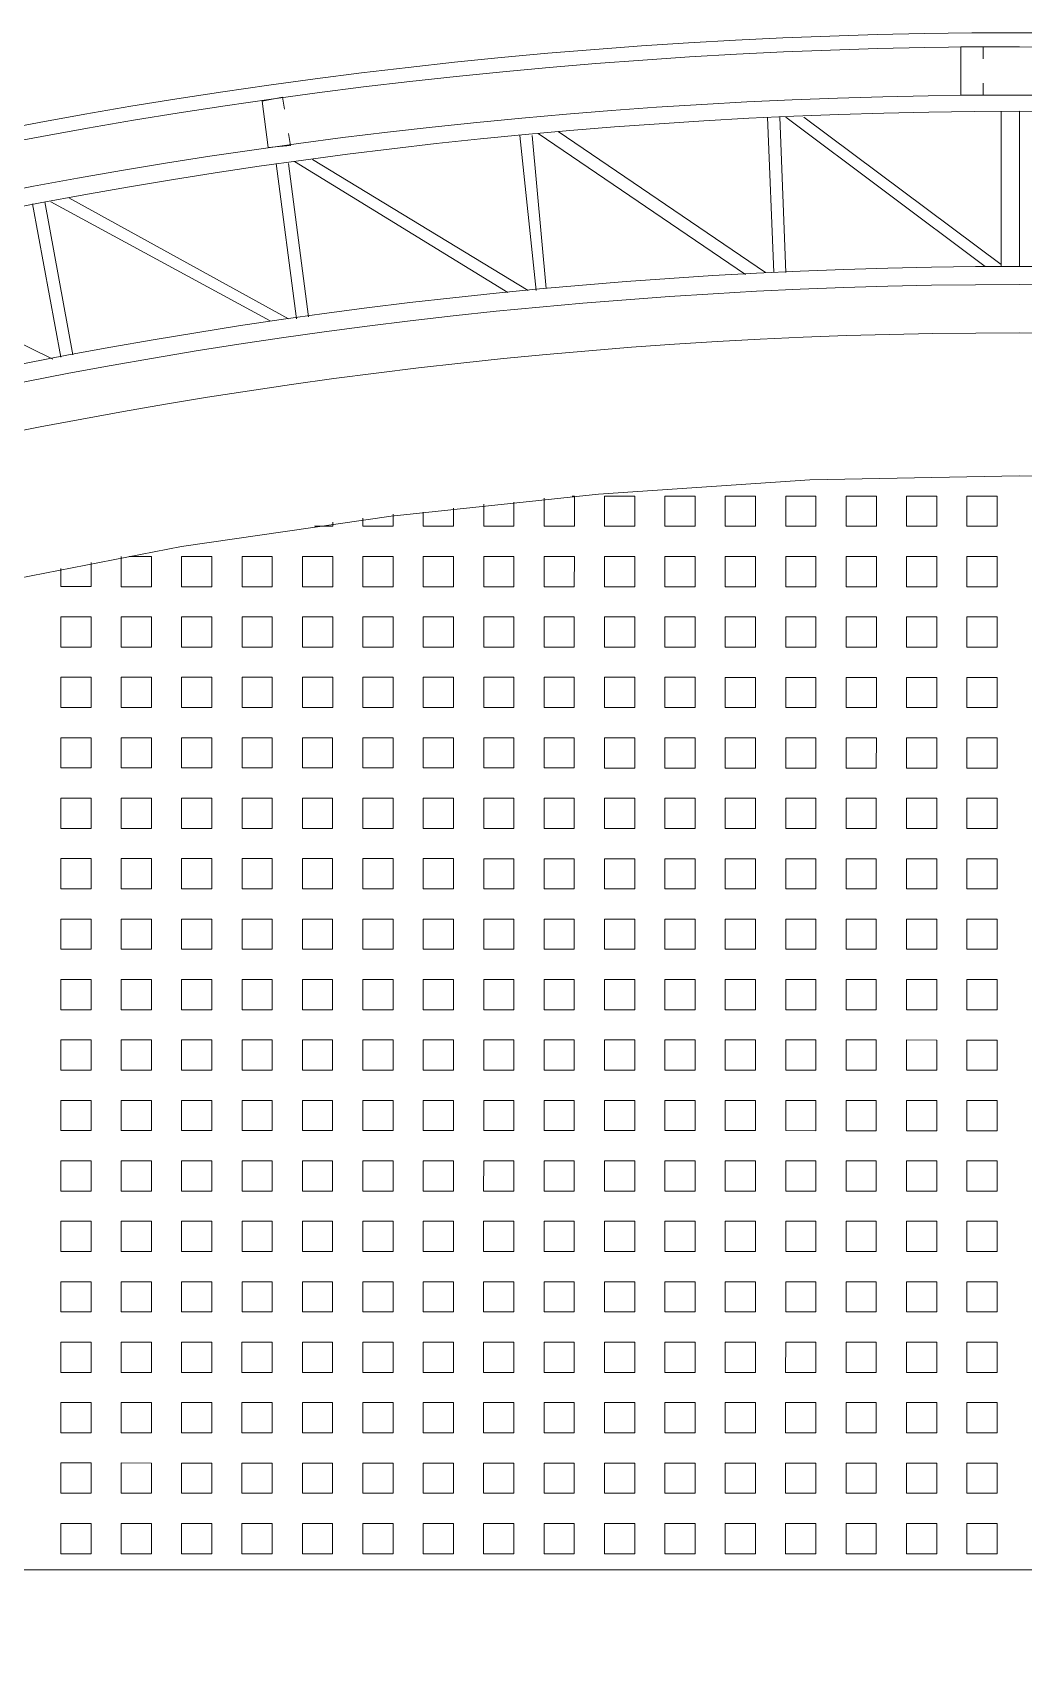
# Model space of a CAD drawing. Extents: x 3377 to 3790, y 1673 to 1846.
# Drawn here: x 3523.242 to 3525.324, y 1755.603 to 1759.036 of the extents above; entities that cross this region are included whole.
import ezdxf

# ---------------------------------------------------------------- set-up
doc = ezdxf.new("R2010")
doc.units = 0
doc.header["$LTSCALE"] = 2
doc.layers.add('PDF7_0', color=7, linetype='Continuous', true_color=0xc6c6c6)
doc.layers.add('PDF7_04-DETALHE', color=7, linetype='Continuous', true_color=0xc6c6c6)

msp = doc.modelspace()

# ---------------------------------------------------------------- linework, layer by layer
at = {"layer": 'PDF7_0', "color": 7, "lineweight": 0}
msp.add_lwpolyline([(3535.3864, 1752.8449), (3535.4118, 1752.8576, 0.281721), (3525.3159, 1759.0363, 0.281573), (3515.2191, 1752.859), (3515.2488, 1752.8463, -0.281585), (3525.3159, 1759.0067, -0.281456)], format="xyb", close=True, dxfattribs=at)
for points in [[(3525.2397, 1758.9813), (3525.2397, 1759.0067), (3525.1932, 1759.0067), (3525.1932, 1758.9051), (3525.2397, 1758.9051), (3525.2397, 1758.9305)], [(3523.7714, 1758.8756), (3523.7672, 1758.901), (3523.7248, 1758.8925), (3523.7375, 1758.7952), (3523.7841, 1758.7994), (3523.7798, 1758.8248)], [(3524.7996, 1758.5328), (3524.7869, 1758.8586)], [(3524.825, 1758.5328), (3524.8123, 1758.8586)], [(3524.825, 1758.8586), (3525.2439, 1758.5454)], [(3524.8631, 1758.8586), (3525.2778, 1758.5497)], [(3525.2778, 1758.5454), (3525.2778, 1758.8713)], [(3524.3003, 1758.4947), (3524.2665, 1758.8205)], [(3524.3215, 1758.499), (3524.2919, 1758.8205)], [(3524.3045, 1758.8248), (3524.7404, 1758.5285)], [(3524.3469, 1758.829), (3524.7827, 1758.5328)], [(3523.7967, 1758.4355), (3523.7544, 1758.7613)], [(3523.8221, 1758.4397), (3523.7798, 1758.7613)], [(3523.7925, 1758.7656), (3524.2411, 1758.4905)], [(3523.8306, 1758.7698), (3524.2834, 1758.4947)], [(3523.327, 1758.3594), (3523.2678, 1758.681)], [(3523.2805, 1758.681), (3523.7417, 1758.4313)], [(3523.3186, 1758.6894), (3523.7798, 1758.4355)], [(3523.3017, 1758.3551), (3523.2424, 1758.6767)], [(3522.8108, 1758.5837), (3523.2847, 1758.3509)]]:
    msp.add_lwpolyline(points, dxfattribs=at)
for points in [[(3535.1368, 1753.0988, 0.27384), (3525.3159, 1758.9051, 0.27384), (3515.4942, 1753.1002), (3515.8454, 1752.9055, -0.273455), (3525.3159, 1758.5073, -0.273821), (3534.7856, 1752.9042), (3534.739, 1752.9889), (3535.0902, 1753.1877), (3535.1368, 1753.0988), (3535.2129, 1752.9042), (3534.6713, 1752.9042, 0.272283), (3525.3158, 1758.4058, 0.272651), (3515.9597, 1752.9055), (3515.8454, 1752.9055), (3515.4434, 1752.9055)], [(3535.086, 1753.1158, 0.272189), (3525.3159, 1758.8713, 0.272189), (3515.545, 1753.1171), (3515.8285, 1752.9563, -0.272462), (3525.3159, 1758.5454), (3525.3159, 1758.8713), (3525.3159, 1758.5454, -0.272294), (3534.8025, 1752.955)]]:
    msp.add_lwpolyline(points, format="xyb", dxfattribs=at)
for points in [[(3525.3159, 1758.8713), (3525.3159, 1758.5454)], [(3522.2691, 1757.6486), (3522.269, 1755.8079), (3528.3666, 1755.8075), (3528.3667, 1757.6482), (3527.9393, 1757.7709), (3527.512, 1757.8725), (3527.0761, 1757.9571), (3526.6403, 1758.0206), (3526.2002, 1758.0672), (3525.7601, 1758.0969), (3525.3158, 1758.1054), (3524.8757, 1758.0969), (3524.4314, 1758.0673), (3523.9956, 1758.0208), (3523.5555, 1757.9574), (3523.1239, 1757.8728), (3522.6923, 1757.7712)]]:
    msp.add_lwpolyline(points, close=True, dxfattribs=at)
at = {"layer": 'PDF7_04-DETALHE', "lineweight": 0}
for points in [[(3524.3764, 1758.0631), (3524.3807, 1758.0631), (3524.3807, 1757.9996), (3524.3172, 1757.9996), (3524.3172, 1758.0589)], [(3524.0633, 1758.0293), (3524.0633, 1757.9997), (3524.1268, 1757.9996), (3524.1268, 1758.0377)], [(3524.1902, 1758.0462), (3524.1902, 1757.9996), (3524.2537, 1757.9996), (3524.2537, 1758.0504)], [(3523.8348, 1757.9997), (3523.8729, 1757.9997), (3523.8729, 1758.0081)], [(3523.9364, 1758.0166), (3523.9364, 1757.9997), (3523.9998, 1757.9997), (3523.9998, 1758.025)], [(3523.3016, 1757.9108), (3523.3016, 1757.8728), (3523.3651, 1757.8728), (3523.3651, 1757.9235)], [(3523.4455, 1757.9362), (3523.492, 1757.9362), (3523.492, 1757.8727), (3523.4286, 1757.8727), (3523.4286, 1757.9362)]]:
    msp.add_lwpolyline(points, dxfattribs=at)
for points in [[(3524.5076, 1758.0631), (3524.5076, 1757.9996), (3524.4441, 1757.9996), (3524.4441, 1758.0631)], [(3524.6346, 1758.0631), (3524.6345, 1757.9996), (3524.5711, 1757.9996), (3524.5711, 1758.0631)], [(3524.7615, 1758.0631), (3524.7615, 1757.9996), (3524.698, 1757.9996), (3524.698, 1758.0631)], [(3524.8884, 1758.0631), (3524.8884, 1757.9996), (3524.825, 1757.9996), (3524.825, 1758.0631)], [(3525.0154, 1758.0631), (3525.0154, 1757.9996), (3524.9519, 1757.9996), (3524.9519, 1758.0631)], [(3525.1423, 1758.0631), (3525.1423, 1757.9996), (3525.0789, 1757.9996), (3525.0789, 1758.0631)], [(3525.2693, 1758.063), (3525.2693, 1757.9996), (3525.2058, 1757.9996), (3525.2058, 1758.063)], [(3523.619, 1757.9362), (3523.619, 1757.8727), (3523.5555, 1757.8727), (3523.5555, 1757.9362)], [(3523.7459, 1757.9362), (3523.7459, 1757.8727), (3523.6825, 1757.8727), (3523.6825, 1757.9362)], [(3523.8729, 1757.9362), (3523.8729, 1757.8727), (3523.8094, 1757.8727), (3523.8094, 1757.9362)], [(3523.9998, 1757.9362), (3523.9998, 1757.8727), (3523.9363, 1757.8727), (3523.9363, 1757.9362)], [(3524.1268, 1757.9362), (3524.1268, 1757.8727), (3524.0633, 1757.8727), (3524.0633, 1757.9362)], [(3524.2537, 1757.9362), (3524.2537, 1757.8727), (3524.1902, 1757.8727), (3524.1902, 1757.9362)], [(3524.3807, 1757.9362), (3524.3806, 1757.8727), (3524.3172, 1757.8727), (3524.3172, 1757.9362)], [(3524.5076, 1757.9361), (3524.5076, 1757.8727), (3524.4441, 1757.8727), (3524.4441, 1757.9362)], [(3524.6345, 1757.9361), (3524.6345, 1757.8727), (3524.5711, 1757.8727), (3524.5711, 1757.9361)], [(3524.7615, 1757.9361), (3524.7615, 1757.8727), (3524.698, 1757.8727), (3524.698, 1757.9361)], [(3524.8884, 1757.9361), (3524.8884, 1757.8727), (3524.825, 1757.8727), (3524.825, 1757.9361)], [(3525.0154, 1757.9361), (3525.0154, 1757.8726), (3524.9519, 1757.8726), (3524.9519, 1757.9361)], [(3525.1423, 1757.9361), (3525.1423, 1757.8726), (3525.0788, 1757.8726), (3525.0788, 1757.9361)], [(3525.2693, 1757.9361), (3525.2693, 1757.8726), (3525.2058, 1757.8726), (3525.2058, 1757.9361)], [(3523.3651, 1757.8093), (3523.3651, 1757.7458), (3523.3016, 1757.7458), (3523.3016, 1757.8093)], [(3523.492, 1757.8093), (3523.492, 1757.7458), (3523.4286, 1757.7458), (3523.4286, 1757.8093)], [(3523.619, 1757.8093), (3523.619, 1757.7458), (3523.5555, 1757.7458), (3523.5555, 1757.8093)], [(3523.7459, 1757.8093), (3523.7459, 1757.7458), (3523.6824, 1757.7458), (3523.6824, 1757.8093)], [(3523.8729, 1757.8092), (3523.8729, 1757.7458), (3523.8094, 1757.7458), (3523.8094, 1757.8093)], [(3523.9998, 1757.8092), (3523.9998, 1757.7458), (3523.9363, 1757.7458), (3523.9363, 1757.8092)], [(3524.1268, 1757.8092), (3524.1268, 1757.7458), (3524.0633, 1757.7458), (3524.0633, 1757.8092)], [(3524.2537, 1757.8092), (3524.2537, 1757.7457), (3524.1902, 1757.7458), (3524.1902, 1757.8092)], [(3524.3806, 1757.8092), (3524.3806, 1757.7457), (3524.3172, 1757.7457), (3524.3172, 1757.8092)], [(3524.5076, 1757.8092), (3524.5076, 1757.7457), (3524.4441, 1757.7457), (3524.4441, 1757.8092)], [(3524.6345, 1757.8092), (3524.6345, 1757.7457), (3524.5711, 1757.7457), (3524.5711, 1757.8092)], [(3524.7615, 1757.8092), (3524.7615, 1757.7457), (3524.698, 1757.7457), (3524.698, 1757.8092)], [(3524.8884, 1757.8092), (3524.8884, 1757.7457), (3524.8249, 1757.7457), (3524.825, 1757.8092)], [(3525.0154, 1757.8092), (3525.0154, 1757.7457), (3524.9519, 1757.7457), (3524.9519, 1757.8092)], [(3525.1423, 1757.8092), (3525.1423, 1757.7457), (3525.0788, 1757.7457), (3525.0788, 1757.8092)], [(3525.2693, 1757.8092), (3525.2693, 1757.7457), (3525.2058, 1757.7457), (3525.2058, 1757.8092)], [(3523.3651, 1757.6823), (3523.3651, 1757.6189), (3523.3016, 1757.6189), (3523.3016, 1757.6823)], [(3523.492, 1757.6823), (3523.492, 1757.6189), (3523.4285, 1757.6189), (3523.4286, 1757.6823)], [(3523.619, 1757.6823), (3523.619, 1757.6188), (3523.5555, 1757.6189), (3523.5555, 1757.6823)], [(3523.7459, 1757.6823), (3523.7459, 1757.6188), (3523.6824, 1757.6188), (3523.6824, 1757.6823)], [(3523.8729, 1757.6823), (3523.8729, 1757.6188), (3523.8094, 1757.6188), (3523.8094, 1757.6823)], [(3523.9998, 1757.6823), (3523.9998, 1757.6188), (3523.9363, 1757.6188), (3523.9363, 1757.6823)], [(3524.1267, 1757.6823), (3524.1267, 1757.6188), (3524.0633, 1757.6188), (3524.0633, 1757.6823)], [(3524.2537, 1757.6823), (3524.2537, 1757.6188), (3524.1902, 1757.6188), (3524.1902, 1757.6823)], [(3524.3806, 1757.6823), (3524.3806, 1757.6188), (3524.3172, 1757.6188), (3524.3172, 1757.6823)], [(3524.5076, 1757.6823), (3524.5076, 1757.6188), (3524.4441, 1757.6188), (3524.4441, 1757.6823)], [(3524.6345, 1757.6823), (3524.6345, 1757.6188), (3524.571, 1757.6188), (3524.5711, 1757.6823)], [(3524.7615, 1757.6822), (3524.7615, 1757.6188), (3524.698, 1757.6188), (3524.698, 1757.6822)], [(3524.8884, 1757.6822), (3524.8884, 1757.6188), (3524.8249, 1757.6188), (3524.8249, 1757.6822)], [(3525.0154, 1757.6822), (3525.0154, 1757.6188), (3524.9519, 1757.6188), (3524.9519, 1757.6822)], [(3525.1423, 1757.6822), (3525.1423, 1757.6187), (3525.0788, 1757.6187), (3525.0788, 1757.6822)], [(3525.2693, 1757.6822), (3525.2692, 1757.6187), (3525.2058, 1757.6187), (3525.2058, 1757.6822)], [(3523.3651, 1757.5554), (3523.3651, 1757.4919), (3523.3016, 1757.4919), (3523.3016, 1757.5554)], [(3523.492, 1757.5554), (3523.492, 1757.4919), (3523.4285, 1757.4919), (3523.4285, 1757.5554)], [(3523.619, 1757.5554), (3523.619, 1757.4919), (3523.5555, 1757.4919), (3523.5555, 1757.5554)], [(3523.7459, 1757.5554), (3523.7459, 1757.4919), (3523.6824, 1757.4919), (3523.6824, 1757.5554)], [(3523.8728, 1757.5554), (3523.8728, 1757.4919), (3523.8094, 1757.4919), (3523.8094, 1757.5554)], [(3523.9998, 1757.5553), (3523.9998, 1757.4919), (3523.9363, 1757.4919), (3523.9363, 1757.5554)], [(3524.1267, 1757.5553), (3524.1267, 1757.4919), (3524.0633, 1757.4919), (3524.0633, 1757.5553)], [(3524.2537, 1757.5553), (3524.2537, 1757.4919), (3524.1902, 1757.4919), (3524.1902, 1757.5553)], [(3524.3806, 1757.5553), (3524.3806, 1757.4919), (3524.3172, 1757.4919), (3524.3172, 1757.5553)], [(3524.5076, 1757.5553), (3524.5076, 1757.4918), (3524.4441, 1757.4918), (3524.4441, 1757.5553)], [(3524.6345, 1757.5553), (3524.6345, 1757.4918), (3524.571, 1757.4918), (3524.571, 1757.5553)], [(3524.7615, 1757.5553), (3524.7615, 1757.4918), (3524.698, 1757.4918), (3524.698, 1757.5553)], [(3524.8884, 1757.5553), (3524.8884, 1757.4918), (3524.8249, 1757.4918), (3524.8249, 1757.5553)], [(3525.0154, 1757.5553), (3525.0153, 1757.4918), (3524.9519, 1757.4918), (3524.9519, 1757.5553)], [(3525.1423, 1757.5553), (3525.1423, 1757.4918), (3525.0788, 1757.4918), (3525.0788, 1757.5553)], [(3525.2692, 1757.5553), (3525.2692, 1757.4918), (3525.2058, 1757.4918), (3525.2058, 1757.5553)], [(3523.3651, 1757.4284), (3523.3651, 1757.365), (3523.3016, 1757.365), (3523.3016, 1757.4285)], [(3523.492, 1757.4284), (3523.492, 1757.365), (3523.4285, 1757.365), (3523.4285, 1757.4284)], [(3523.619, 1757.4284), (3523.6189, 1757.365), (3523.5555, 1757.365), (3523.5555, 1757.4284)], [(3523.7459, 1757.4284), (3523.7459, 1757.3649), (3523.6824, 1757.365), (3523.6824, 1757.4284)], [(3523.8728, 1757.4284), (3523.8728, 1757.3649), (3523.8094, 1757.3649), (3523.8094, 1757.4284)], [(3523.9998, 1757.4284), (3523.9998, 1757.3649), (3523.9363, 1757.3649), (3523.9363, 1757.4284)], [(3524.1267, 1757.4284), (3524.1267, 1757.3649), (3524.0633, 1757.3649), (3524.0633, 1757.4284)], [(3524.2537, 1757.4284), (3524.2537, 1757.3649), (3524.1902, 1757.3649), (3524.1902, 1757.4284)], [(3524.3806, 1757.4284), (3524.3806, 1757.3649), (3524.3171, 1757.3649), (3524.3171, 1757.4284)], [(3524.5076, 1757.4284), (3524.5076, 1757.3649), (3524.4441, 1757.3649), (3524.4441, 1757.4284)], [(3524.6345, 1757.4284), (3524.6345, 1757.3649), (3524.571, 1757.3649), (3524.571, 1757.4284)], [(3524.7615, 1757.4284), (3524.7614, 1757.3649), (3524.698, 1757.3649), (3524.698, 1757.4284)], [(3524.8884, 1757.4283), (3524.8884, 1757.3649), (3524.8249, 1757.3649), (3524.8249, 1757.4283)], [(3525.0153, 1757.4283), (3525.0153, 1757.3649), (3524.9519, 1757.3649), (3524.9519, 1757.4283)], [(3525.1423, 1757.4283), (3525.1423, 1757.3649), (3525.0788, 1757.3649), (3525.0788, 1757.4283)], [(3525.2692, 1757.4283), (3525.2692, 1757.3648), (3525.2058, 1757.3649), (3525.2058, 1757.4283)], [(3523.3651, 1757.3015), (3523.365, 1757.238), (3523.3016, 1757.238), (3523.3016, 1757.3015)], [(3523.492, 1757.3015), (3523.492, 1757.238), (3523.4285, 1757.238), (3523.4285, 1757.3015)], [(3523.6189, 1757.3015), (3523.6189, 1757.238), (3523.5555, 1757.238), (3523.5555, 1757.3015)], [(3523.7459, 1757.3015), (3523.7459, 1757.238), (3523.6824, 1757.238), (3523.6824, 1757.3015)], [(3523.8728, 1757.3015), (3523.8728, 1757.238), (3523.8094, 1757.238), (3523.8094, 1757.3015)], [(3523.9998, 1757.3015), (3523.9998, 1757.238), (3523.9363, 1757.238), (3523.9363, 1757.3015)], [(3524.1267, 1757.3015), (3524.1267, 1757.238), (3524.0632, 1757.238), (3524.0632, 1757.3015)], [(3524.2537, 1757.3014), (3524.2537, 1757.238), (3524.1902, 1757.238), (3524.1902, 1757.3014)], [(3524.3806, 1757.3014), (3524.3806, 1757.238), (3524.3171, 1757.238), (3524.3171, 1757.3014)], [(3524.5076, 1757.3014), (3524.5076, 1757.238), (3524.4441, 1757.238), (3524.4441, 1757.3014)], [(3524.6345, 1757.3014), (3524.6345, 1757.2379), (3524.571, 1757.2379), (3524.571, 1757.3014)], [(3524.7614, 1757.3014), (3524.7614, 1757.2379), (3524.698, 1757.2379), (3524.698, 1757.3014)], [(3524.8884, 1757.3014), (3524.8884, 1757.2379), (3524.8249, 1757.2379), (3524.8249, 1757.3014)], [(3525.0153, 1757.3014), (3525.0153, 1757.2379), (3524.9519, 1757.2379), (3524.9519, 1757.3014)], [(3525.1423, 1757.3014), (3525.1423, 1757.2379), (3525.0788, 1757.2379), (3525.0788, 1757.3014)], [(3525.2692, 1757.3014), (3525.2692, 1757.2379), (3525.2057, 1757.2379), (3525.2058, 1757.3014)], [(3523.365, 1757.1746), (3523.365, 1757.1111), (3523.3016, 1757.1111), (3523.3016, 1757.1746)], [(3523.492, 1757.1745), (3523.492, 1757.1111), (3523.4285, 1757.1111), (3523.4285, 1757.1746)], [(3523.6189, 1757.1745), (3523.6189, 1757.1111), (3523.5555, 1757.1111), (3523.5555, 1757.1745)], [(3523.7459, 1757.1745), (3523.7459, 1757.1111), (3523.6824, 1757.1111), (3523.6824, 1757.1745)], [(3523.8728, 1757.1745), (3523.8728, 1757.1111), (3523.8093, 1757.1111), (3523.8094, 1757.1745)], [(3523.9998, 1757.1745), (3523.9998, 1757.111), (3523.9363, 1757.111), (3523.9363, 1757.1745)], [(3524.1267, 1757.1745), (3524.1267, 1757.111), (3524.0632, 1757.111), (3524.0632, 1757.1745)], [(3524.2537, 1757.1745), (3524.2537, 1757.111), (3524.1902, 1757.111), (3524.1902, 1757.1745)], [(3524.3806, 1757.1745), (3524.3806, 1757.111), (3524.3171, 1757.111), (3524.3171, 1757.1745)], [(3524.5075, 1757.1745), (3524.5075, 1757.111), (3524.4441, 1757.111), (3524.4441, 1757.1745)], [(3524.6345, 1757.1745), (3524.6345, 1757.111), (3524.571, 1757.111), (3524.571, 1757.1745)], [(3524.7614, 1757.1745), (3524.7614, 1757.111), (3524.698, 1757.111), (3524.698, 1757.1745)], [(3524.8884, 1757.1745), (3524.8884, 1757.111), (3524.8249, 1757.111), (3524.8249, 1757.1745)], [(3525.0153, 1757.1744), (3525.0153, 1757.111), (3524.9519, 1757.111), (3524.9519, 1757.1745)], [(3525.1423, 1757.1744), (3525.1423, 1757.111), (3525.0788, 1757.111), (3525.0788, 1757.1744)], [(3525.2692, 1757.1744), (3525.2692, 1757.111), (3525.2057, 1757.111), (3525.2057, 1757.1744)], [(3523.365, 1757.0476), (3523.365, 1756.9841), (3523.3016, 1756.9841), (3523.3016, 1757.0476)], [(3523.492, 1757.0476), (3523.492, 1756.9841), (3523.4285, 1756.9841), (3523.4285, 1757.0476)], [(3523.6189, 1757.0476), (3523.6189, 1756.9841), (3523.5554, 1756.9841), (3523.5555, 1757.0476)], [(3523.7459, 1757.0476), (3523.7459, 1756.9841), (3523.6824, 1756.9841), (3523.6824, 1757.0476)], [(3523.8728, 1757.0476), (3523.8728, 1756.9841), (3523.8093, 1756.9841), (3523.8093, 1757.0476)], [(3523.9998, 1757.0476), (3523.9998, 1756.9841), (3523.9363, 1756.9841), (3523.9363, 1757.0476)], [(3524.1267, 1757.0476), (3524.1267, 1756.9841), (3524.0632, 1756.9841), (3524.0632, 1757.0476)], [(3524.2536, 1757.0476), (3524.2536, 1756.9841), (3524.1902, 1756.9841), (3524.1902, 1757.0476)], [(3524.3806, 1757.0475), (3524.3806, 1756.9841), (3524.3171, 1756.9841), (3524.3171, 1757.0475)], [(3524.5075, 1757.0475), (3524.5075, 1756.9841), (3524.4441, 1756.9841), (3524.4441, 1757.0475)], [(3524.6345, 1757.0475), (3524.6345, 1756.9841), (3524.571, 1756.9841), (3524.571, 1757.0475)], [(3524.7614, 1757.0475), (3524.7614, 1756.984), (3524.698, 1756.9841), (3524.698, 1757.0475)], [(3524.8884, 1757.0475), (3524.8884, 1756.984), (3524.8249, 1756.984), (3524.8249, 1757.0475)], [(3525.0153, 1757.0475), (3525.0153, 1756.984), (3524.9518, 1756.984), (3524.9518, 1757.0475)], [(3525.1423, 1757.0475), (3525.1423, 1756.984), (3525.0788, 1756.984), (3525.0788, 1757.0475)], [(3525.2692, 1757.0475), (3525.2692, 1756.984), (3525.2057, 1756.984), (3525.2057, 1757.0475)], [(3523.365, 1756.9207), (3523.365, 1756.8572), (3523.3016, 1756.8572), (3523.3016, 1756.9207)], [(3523.492, 1756.9207), (3523.492, 1756.8572), (3523.4285, 1756.8572), (3523.4285, 1756.9207)], [(3523.6189, 1756.9207), (3523.6189, 1756.8572), (3523.5554, 1756.8572), (3523.5554, 1756.9207)], [(3523.7459, 1756.9206), (3523.7459, 1756.8572), (3523.6824, 1756.8572), (3523.6824, 1756.9206)], [(3523.8728, 1756.9206), (3523.8728, 1756.8572), (3523.8093, 1756.8572), (3523.8093, 1756.9206)], [(3523.9998, 1756.9206), (3523.9997, 1756.8572), (3523.9363, 1756.8572), (3523.9363, 1756.9206)], [(3524.1267, 1756.9206), (3524.1267, 1756.8571), (3524.0632, 1756.8571), (3524.0632, 1756.9206)], [(3524.2536, 1756.9206), (3524.2536, 1756.8571), (3524.1902, 1756.8571), (3524.1902, 1756.9206)], [(3524.3806, 1756.9206), (3524.3806, 1756.8571), (3524.3171, 1756.8571), (3524.3171, 1756.9206)], [(3524.5075, 1756.9206), (3524.5075, 1756.8571), (3524.4441, 1756.8571), (3524.4441, 1756.9206)], [(3524.6345, 1756.9206), (3524.6345, 1756.8571), (3524.571, 1756.8571), (3524.571, 1756.9206)], [(3524.7614, 1756.9206), (3524.7614, 1756.8571), (3524.6979, 1756.8571), (3524.6979, 1756.9206)], [(3524.8884, 1756.9206), (3524.8884, 1756.8571), (3524.8249, 1756.8571), (3524.8249, 1756.9206)], [(3525.0153, 1756.9206), (3525.0153, 1756.8571), (3524.9518, 1756.8571), (3524.9518, 1756.9206)], [(3525.1423, 1756.9205), (3525.1423, 1756.8571), (3525.0788, 1756.8571), (3525.0788, 1756.9206)], [(3525.2692, 1756.9205), (3525.2692, 1756.8571), (3525.2057, 1756.8571), (3525.2057, 1756.9205)], [(3523.365, 1756.7937), (3523.365, 1756.7303), (3523.3015, 1756.7303), (3523.3015, 1756.7937)], [(3523.492, 1756.7937), (3523.492, 1756.7302), (3523.4285, 1756.7302), (3523.4285, 1756.7937)], [(3523.6189, 1756.7937), (3523.6189, 1756.7302), (3523.5554, 1756.7302), (3523.5554, 1756.7937)], [(3523.7459, 1756.7937), (3523.7458, 1756.7302), (3523.6824, 1756.7302), (3523.6824, 1756.7937)], [(3523.8728, 1756.7937), (3523.8728, 1756.7302), (3523.8093, 1756.7302), (3523.8093, 1756.7937)], [(3523.9997, 1756.7937), (3523.9997, 1756.7302), (3523.9363, 1756.7302), (3523.9363, 1756.7937)], [(3524.1267, 1756.7937), (3524.1267, 1756.7302), (3524.0632, 1756.7302), (3524.0632, 1756.7937)], [(3524.2536, 1756.7937), (3524.2536, 1756.7302), (3524.1902, 1756.7302), (3524.1902, 1756.7937)], [(3524.3806, 1756.7937), (3524.3806, 1756.7302), (3524.3171, 1756.7302), (3524.3171, 1756.7937)], [(3524.5075, 1756.7936), (3524.5075, 1756.7302), (3524.444, 1756.7302), (3524.444, 1756.7937)], [(3524.6345, 1756.7936), (3524.6345, 1756.7302), (3524.571, 1756.7302), (3524.571, 1756.7936)], [(3524.7614, 1756.7936), (3524.7614, 1756.7302), (3524.6979, 1756.7302), (3524.6979, 1756.7936)], [(3524.8884, 1756.7936), (3524.8884, 1756.7301), (3524.8249, 1756.7302), (3524.8249, 1756.7936)], [(3525.0153, 1756.7936), (3525.0153, 1756.7301), (3524.9518, 1756.7301), (3524.9518, 1756.7936)], [(3525.1422, 1756.7936), (3525.1422, 1756.7301), (3525.0788, 1756.7301), (3525.0788, 1756.7936)], [(3525.2692, 1756.7936), (3525.2692, 1756.7301), (3525.2057, 1756.7301), (3525.2057, 1756.7936)], [(3523.365, 1756.6668), (3523.365, 1756.6033), (3523.3015, 1756.6033), (3523.3015, 1756.6668)], [(3523.492, 1756.6668), (3523.492, 1756.6033), (3523.4285, 1756.6033), (3523.4285, 1756.6668)], [(3523.6189, 1756.6668), (3523.6189, 1756.6033), (3523.5554, 1756.6033), (3523.5554, 1756.6668)], [(3523.7458, 1756.6668), (3523.7458, 1756.6033), (3523.6824, 1756.6033), (3523.6824, 1756.6668)], [(3523.8728, 1756.6667), (3523.8728, 1756.6033), (3523.8093, 1756.6033), (3523.8093, 1756.6667)], [(3523.9997, 1756.6667), (3523.9997, 1756.6033), (3523.9363, 1756.6033), (3523.9363, 1756.6667)], [(3524.1267, 1756.6667), (3524.1267, 1756.6033), (3524.0632, 1756.6033), (3524.0632, 1756.6667)], [(3524.2536, 1756.6667), (3524.2536, 1756.6032), (3524.1901, 1756.6033), (3524.1902, 1756.6667)], [(3524.3806, 1756.6667), (3524.3806, 1756.6032), (3524.3171, 1756.6032), (3524.3171, 1756.6667)], [(3524.5075, 1756.6667), (3524.5075, 1756.6032), (3524.444, 1756.6032), (3524.444, 1756.6667)], [(3524.6345, 1756.6667), (3524.6345, 1756.6032), (3524.571, 1756.6032), (3524.571, 1756.6667)], [(3524.7614, 1756.6667), (3524.7614, 1756.6032), (3524.6979, 1756.6032), (3524.6979, 1756.6667)], [(3524.8883, 1756.6667), (3524.8883, 1756.6032), (3524.8249, 1756.6032), (3524.8249, 1756.6667)], [(3525.0153, 1756.6667), (3525.0153, 1756.6032), (3524.9518, 1756.6032), (3524.9518, 1756.6667)], [(3525.1422, 1756.6667), (3525.1422, 1756.6032), (3525.0788, 1756.6032), (3525.0788, 1756.6667)], [(3525.2692, 1756.6667), (3525.2692, 1756.6032), (3525.2057, 1756.6032), (3525.2057, 1756.6667)], [(3523.365, 1756.5398), (3523.365, 1756.4764), (3523.3015, 1756.4764), (3523.3015, 1756.5398)], [(3523.4919, 1756.5398), (3523.4919, 1756.4764), (3523.4285, 1756.4764), (3523.4285, 1756.5398)], [(3523.6189, 1756.5398), (3523.6189, 1756.4763), (3523.5554, 1756.4763), (3523.5554, 1756.5398)], [(3523.7458, 1756.5398), (3523.7458, 1756.4763), (3523.6824, 1756.4763), (3523.6824, 1756.5398)], [(3523.8728, 1756.5398), (3523.8728, 1756.4763), (3523.8093, 1756.4763), (3523.8093, 1756.5398)], [(3523.9997, 1756.5398), (3523.9997, 1756.4763), (3523.9362, 1756.4763), (3523.9363, 1756.5398)], [(3524.1267, 1756.5398), (3524.1267, 1756.4763), (3524.0632, 1756.4763), (3524.0632, 1756.5398)], [(3524.2536, 1756.5398), (3524.2536, 1756.4763), (3524.1901, 1756.4763), (3524.1901, 1756.5398)], [(3524.3806, 1756.5398), (3524.3806, 1756.4763), (3524.3171, 1756.4763), (3524.3171, 1756.5398)], [(3524.5075, 1756.5398), (3524.5075, 1756.4763), (3524.444, 1756.4763), (3524.444, 1756.5398)], [(3524.6345, 1756.5397), (3524.6344, 1756.4763), (3524.571, 1756.4763), (3524.571, 1756.5398)], [(3524.7614, 1756.5397), (3524.7614, 1756.4763), (3524.6979, 1756.4763), (3524.6979, 1756.5397)], [(3524.8883, 1756.5397), (3524.8883, 1756.4763), (3524.8249, 1756.4763), (3524.8249, 1756.5397)], [(3525.0153, 1756.5397), (3525.0153, 1756.4763), (3524.9518, 1756.4763), (3524.9518, 1756.5397)], [(3525.1422, 1756.5397), (3525.1422, 1756.4762), (3525.0788, 1756.4762), (3525.0788, 1756.5397)], [(3525.2692, 1756.5397), (3525.2692, 1756.4762), (3525.2057, 1756.4762), (3525.2057, 1756.5397)], [(3523.365, 1756.4129), (3523.365, 1756.3494), (3523.3015, 1756.3494), (3523.3015, 1756.4129)], [(3523.4919, 1756.4129), (3523.4919, 1756.3494), (3523.4285, 1756.3494), (3523.4285, 1756.4129)], [(3523.6189, 1756.4129), (3523.6189, 1756.3494), (3523.5554, 1756.3494), (3523.5554, 1756.4129)], [(3523.7458, 1756.4129), (3523.7458, 1756.3494), (3523.6824, 1756.3494), (3523.6824, 1756.4129)], [(3523.8728, 1756.4129), (3523.8728, 1756.3494), (3523.8093, 1756.3494), (3523.8093, 1756.4129)], [(3523.9997, 1756.4128), (3523.9997, 1756.3494), (3523.9362, 1756.3494), (3523.9362, 1756.4129)], [(3524.1267, 1756.4128), (3524.1267, 1756.3494), (3524.0632, 1756.3494), (3524.0632, 1756.4128)], [(3524.2536, 1756.4128), (3524.2536, 1756.3494), (3524.1901, 1756.3494), (3524.1901, 1756.4128)], [(3524.3806, 1756.4128), (3524.3805, 1756.3493), (3524.3171, 1756.3494), (3524.3171, 1756.4128)], [(3524.5075, 1756.4128), (3524.5075, 1756.3493), (3524.444, 1756.3493), (3524.444, 1756.4128)], [(3524.6344, 1756.4128), (3524.6344, 1756.3493), (3524.571, 1756.3493), (3524.571, 1756.4128)], [(3524.7614, 1756.4128), (3524.7614, 1756.3493), (3524.6979, 1756.3493), (3524.6979, 1756.4128)], [(3524.8883, 1756.4128), (3524.8883, 1756.3493), (3524.8249, 1756.3493), (3524.8249, 1756.4128)], [(3525.0153, 1756.4128), (3525.0153, 1756.3493), (3524.9518, 1756.3493), (3524.9518, 1756.4128)], [(3525.1422, 1756.4128), (3525.1422, 1756.3493), (3525.0787, 1756.3493), (3525.0787, 1756.4128)], [(3525.2692, 1756.4128), (3525.2692, 1756.3493), (3525.2057, 1756.3493), (3525.2057, 1756.4128)], [(3523.365, 1756.2859), (3523.365, 1756.2225), (3523.3015, 1756.2225), (3523.3015, 1756.2859)], [(3523.4919, 1756.2859), (3523.4919, 1756.2225), (3523.4285, 1756.2225), (3523.4285, 1756.2859)], [(3523.6189, 1756.2859), (3523.6189, 1756.2225), (3523.5554, 1756.2225), (3523.5554, 1756.2859)], [(3523.7458, 1756.2859), (3523.7458, 1756.2224), (3523.6823, 1756.2225), (3523.6823, 1756.2859)], [(3523.8728, 1756.2859), (3523.8728, 1756.2224), (3523.8093, 1756.2224), (3523.8093, 1756.2859)], [(3523.9997, 1756.2859), (3523.9997, 1756.2224), (3523.9362, 1756.2224), (3523.9362, 1756.2859)], [(3524.1267, 1756.2859), (3524.1266, 1756.2224), (3524.0632, 1756.2224), (3524.0632, 1756.2859)], [(3524.2536, 1756.2859), (3524.2536, 1756.2224), (3524.1901, 1756.2224), (3524.1901, 1756.2859)], [(3524.3805, 1756.2859), (3524.3805, 1756.2224), (3524.3171, 1756.2224), (3524.3171, 1756.2859)], [(3524.5075, 1756.2859), (3524.5075, 1756.2224), (3524.444, 1756.2224), (3524.444, 1756.2859)], [(3524.6344, 1756.2859), (3524.6344, 1756.2224), (3524.571, 1756.2224), (3524.571, 1756.2859)], [(3524.7614, 1756.2859), (3524.7614, 1756.2224), (3524.6979, 1756.2224), (3524.6979, 1756.2859)], [(3524.8883, 1756.2858), (3524.8883, 1756.2224), (3524.8248, 1756.2224), (3524.8249, 1756.2858)], [(3525.0153, 1756.2858), (3525.0153, 1756.2224), (3524.9518, 1756.2224), (3524.9518, 1756.2858)], [(3525.1422, 1756.2858), (3525.1422, 1756.2224), (3525.0787, 1756.2224), (3525.0787, 1756.2858)], [(3525.2692, 1756.2858), (3525.2692, 1756.2223), (3525.2057, 1756.2223), (3525.2057, 1756.2858)], [(3523.365, 1756.159), (3523.365, 1756.0955), (3523.3015, 1756.0955), (3523.3015, 1756.159)], [(3523.4919, 1756.159), (3523.4919, 1756.0955), (3523.4284, 1756.0955), (3523.4284, 1756.159)], [(3523.6189, 1756.159), (3523.6189, 1756.0955), (3523.5554, 1756.0955), (3523.5554, 1756.159)], [(3523.7458, 1756.159), (3523.7458, 1756.0955), (3523.6823, 1756.0955), (3523.6823, 1756.159)], [(3523.8728, 1756.159), (3523.8728, 1756.0955), (3523.8093, 1756.0955), (3523.8093, 1756.159)], [(3523.9997, 1756.159), (3523.9997, 1756.0955), (3523.9362, 1756.0955), (3523.9362, 1756.159)], [(3524.1266, 1756.1589), (3524.1266, 1756.0955), (3524.0632, 1756.0955), (3524.0632, 1756.159)], [(3524.2536, 1756.1589), (3524.2536, 1756.0955), (3524.1901, 1756.0955), (3524.1901, 1756.1589)], [(3524.3805, 1756.1589), (3524.3805, 1756.0955), (3524.3171, 1756.0955), (3524.3171, 1756.1589)], [(3524.5075, 1756.1589), (3524.5075, 1756.0955), (3524.444, 1756.0955), (3524.444, 1756.1589)], [(3524.6344, 1756.1589), (3524.6344, 1756.0954), (3524.5709, 1756.0954), (3524.571, 1756.1589)], [(3524.7614, 1756.1589), (3524.7614, 1756.0954), (3524.6979, 1756.0954), (3524.6979, 1756.1589)], [(3524.8883, 1756.1589), (3524.8883, 1756.0954), (3524.8248, 1756.0954), (3524.8248, 1756.1589)], [(3525.0153, 1756.1589), (3525.0153, 1756.0954), (3524.9518, 1756.0954), (3524.9518, 1756.1589)], [(3525.1422, 1756.1589), (3525.1422, 1756.0954), (3525.0787, 1756.0954), (3525.0787, 1756.1589)], [(3525.2691, 1756.1589), (3525.2691, 1756.0954), (3525.2057, 1756.0954), (3525.2057, 1756.1589)], [(3523.365, 1756.0321), (3523.365, 1755.9686), (3523.3015, 1755.9686), (3523.3015, 1756.0321)], [(3523.4919, 1756.032), (3523.4919, 1755.9686), (3523.4284, 1755.9686), (3523.4284, 1756.0321)], [(3523.6189, 1756.032), (3523.6189, 1755.9686), (3523.5554, 1755.9686), (3523.5554, 1756.032)], [(3523.7458, 1756.032), (3523.7458, 1755.9686), (3523.6823, 1755.9686), (3523.6823, 1756.032)], [(3523.8727, 1756.032), (3523.8727, 1755.9685), (3523.8093, 1755.9686), (3523.8093, 1756.032)], [(3523.9997, 1756.032), (3523.9997, 1755.9685), (3523.9362, 1755.9685), (3523.9362, 1756.032)], [(3524.1266, 1756.032), (3524.1266, 1755.9685), (3524.0632, 1755.9685), (3524.0632, 1756.032)], [(3524.2536, 1756.032), (3524.2536, 1755.9685), (3524.1901, 1755.9685), (3524.1901, 1756.032)], [(3524.3805, 1756.032), (3524.3805, 1755.9685), (3524.3171, 1755.9685), (3524.3171, 1756.032)], [(3524.5075, 1756.032), (3524.5075, 1755.9685), (3524.444, 1755.9685), (3524.444, 1756.032)], [(3524.6344, 1756.032), (3524.6344, 1755.9685), (3524.5709, 1755.9685), (3524.5709, 1756.032)], [(3524.7614, 1756.032), (3524.7614, 1755.9685), (3524.6979, 1755.9685), (3524.6979, 1756.032)], [(3524.8883, 1756.032), (3524.8883, 1755.9685), (3524.8248, 1755.9685), (3524.8248, 1756.032)], [(3525.0153, 1756.0319), (3525.0152, 1755.9685), (3524.9518, 1755.9685), (3524.9518, 1756.0319)], [(3525.1422, 1756.0319), (3525.1422, 1755.9685), (3525.0787, 1755.9685), (3525.0787, 1756.0319)], [(3525.2691, 1756.0319), (3525.2691, 1755.9685), (3525.2057, 1755.9685), (3525.2057, 1756.0319)], [(3523.365, 1755.9051), (3523.365, 1755.8416), (3523.3015, 1755.8416), (3523.3015, 1755.9051)], [(3523.4919, 1755.9051), (3523.4919, 1755.8416), (3523.4284, 1755.8416), (3523.4284, 1755.9051)], [(3523.6188, 1755.9051), (3523.6188, 1755.8416), (3523.5554, 1755.8416), (3523.5554, 1755.9051)], [(3523.7458, 1755.9051), (3523.7458, 1755.8416), (3523.6823, 1755.8416), (3523.6823, 1755.9051)], [(3523.8727, 1755.9051), (3523.8727, 1755.8416), (3523.8093, 1755.8416), (3523.8093, 1755.9051)], [(3523.9997, 1755.9051), (3523.9997, 1755.8416), (3523.9362, 1755.8416), (3523.9362, 1755.9051)], [(3524.1266, 1755.9051), (3524.1266, 1755.8416), (3524.0632, 1755.8416), (3524.0632, 1755.9051)], [(3524.2536, 1755.9051), (3524.2536, 1755.8416), (3524.1901, 1755.8416), (3524.1901, 1755.9051)], [(3524.3805, 1755.905), (3524.3805, 1755.8416), (3524.317, 1755.8416), (3524.317, 1755.905)], [(3524.5075, 1755.905), (3524.5075, 1755.8416), (3524.444, 1755.8416), (3524.444, 1755.905)], [(3524.6344, 1755.905), (3524.6344, 1755.8416), (3524.5709, 1755.8416), (3524.5709, 1755.905)], [(3524.7614, 1755.905), (3524.7613, 1755.8415), (3524.6979, 1755.8415), (3524.6979, 1755.905)], [(3524.8883, 1755.905), (3524.8883, 1755.8415), (3524.8248, 1755.8415), (3524.8248, 1755.905)], [(3525.0152, 1755.905), (3525.0152, 1755.8415), (3524.9518, 1755.8415), (3524.9518, 1755.905)], [(3525.1422, 1755.905), (3525.1422, 1755.8415), (3525.0787, 1755.8415), (3525.0787, 1755.905)], [(3525.2691, 1755.905), (3525.2691, 1755.8415), (3525.2057, 1755.8415), (3525.2057, 1755.905)]]:
    msp.add_lwpolyline(points, close=True, dxfattribs=at)

doc.saveas('drawing.dxf')
